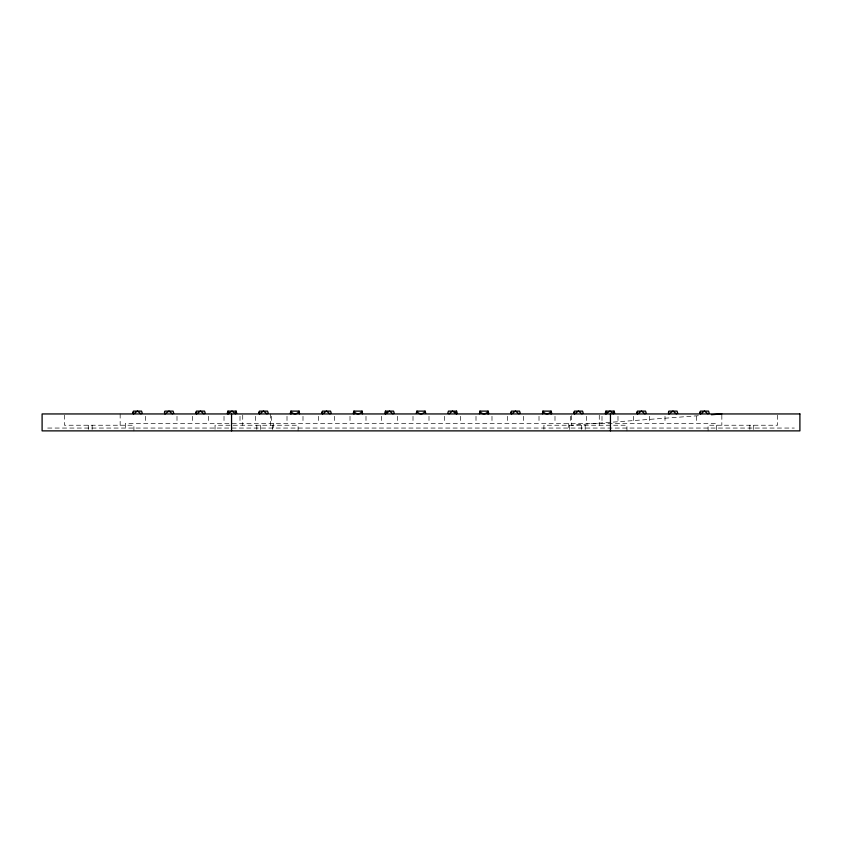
<?xml version="1.0" encoding="UTF-8"?>
<svg xmlns="http://www.w3.org/2000/svg" width="842" height="842" viewBox="0 0 842 842"><rect width="100%" height="100%" fill="white"/><g stroke="black" fill="none" stroke-linecap="round" stroke-linejoin="round"><path stroke-width="0.63" stroke-dasharray="4.21 3.16" d="M698.302 415.716L571.423 425.231L571.423 413.948M47.689 428.052L794.311 428.052M777.545 415.201L777.545 425.231L708.09 425.231L708.09 430.872M753.727 425.231L753.727 430.872M749.864 425.231L749.864 430.872M721.847 415.201L721.847 425.231M716.458 429.62L716.458 423.347L125.542 423.347L125.542 429.62M696.492 416.295L696.492 423.347M665.001 416.295L665.001 423.347M649.487 416.295L649.487 423.347M633.5 416.295L633.5 423.347M626.953 430.872L626.953 425.231L543.911 425.231L543.911 430.872M617.986 416.295L617.986 423.347M601.998 416.295L601.998 423.347M599.272 415.201L599.272 425.231M586.485 416.295L586.485 423.347M585.179 425.231L585.179 430.872M581.306 425.231L581.306 430.872M570.497 416.295L570.497 423.347M569.297 425.231L569.297 430.872M568.729 423.347L568.729 429.62M554.994 416.295L554.994 423.347M539.006 416.295L539.006 423.347M523.492 416.295L523.492 423.347M507.505 416.295L507.505 423.347M491.991 416.295L491.991 423.347M476.004 416.295L476.004 423.347M460.49 416.295L460.49 423.347M444.502 416.295L444.502 423.347M428.999 416.295L428.999 423.347M413.001 416.295L413.001 423.347M397.498 416.295L397.498 423.347M381.51 416.295L381.51 423.347M365.996 416.295L365.996 423.347M350.009 416.295L350.009 423.347M334.495 416.295L334.495 423.347M318.508 416.295L318.508 423.347M302.994 416.295L302.994 423.347M298.089 430.872L298.089 425.231L215.047 425.231L215.047 430.872M287.006 416.295L287.006 423.347M273.271 423.347L273.271 429.62M272.703 425.231L272.703 430.872M271.503 416.295L271.503 423.347M270.577 413.948L270.577 425.231M260.694 425.231L260.694 430.872M256.821 425.231L256.821 430.872M255.515 416.295L255.515 423.347M242.728 415.201L242.728 425.231M240.002 416.295L240.002 423.347M224.014 416.295L224.014 423.347M208.5 416.295L208.5 423.347M192.513 416.295L192.513 423.347M176.999 416.295L176.999 423.347M145.508 416.295L145.508 423.347M133.91 430.872L133.91 425.231L64.455 425.231L64.455 415.201M120.153 413.948L120.153 425.231M92.136 425.231L92.136 430.872M88.273 425.231L88.273 430.872"/><path stroke-width="1.26" d="M416.295 413.19L416.927 411.128L425.073 411.128L425.705 413.19M299.542 413.759L299.078 411.128L290.932 411.128L290.301 413.19L290.932 413.948M362.544 413.759L362.071 411.128L353.935 411.128L353.303 413.19L353.935 413.948M227.94 411.128L227.308 413.19L227.94 413.948L232.003 411.128L235.328 413.759L236.707 413.19L236.076 411.128L227.94 411.128L228.687 412.296M385.425 411.128L384.805 413.19L385.425 413.948L389.499 411.128L392.825 413.759L394.203 413.19L393.572 411.128L385.425 411.128L386.173 412.296M488.065 413.948L488.697 413.19L488.065 411.128L479.929 411.128L479.456 413.759M551.068 413.948L551.699 413.19L551.068 411.128L542.922 411.128L542.458 413.759M605.924 411.128L605.293 413.19L605.924 413.948L609.997 411.128L613.313 413.759L614.692 413.19L614.06 411.128L605.924 411.128L606.672 412.296M235.328 412.296L236.076 411.128M299.078 411.128C297.71 414.748 292.3 414.748 290.932 411.128M362.071 411.128C360.702 414.748 355.303 414.748 353.935 411.128M425.073 411.128C423.705 414.748 418.295 414.748 416.927 411.128M455.827 412.296L456.575 411.128L448.428 411.128L447.797 413.19L449.175 413.759L452.501 411.128L456.575 413.948L457.195 413.19L456.575 411.128M488.065 411.128C486.697 414.748 481.298 414.748 479.929 411.128M551.068 411.128C549.7 414.748 544.29 414.748 542.922 411.128M613.313 412.296L614.06 411.128M711.385 414.738L721.847 413.948M610.45 413.948L610.45 430.872M231.55 413.948L231.55 430.872M132.973 412.296L133.436 413.948L137.509 411.128L140.835 413.759L142.214 413.19L141.582 411.128L133.436 411.128L132.973 412.296M164.464 412.296L164.937 413.948L169.01 411.128L172.336 413.759L173.715 413.19L173.084 411.128L164.937 411.128L164.464 412.296M195.965 412.296L196.439 413.948L200.512 411.128L203.838 413.759L205.206 413.19L204.574 411.128L196.439 411.128L195.965 412.296M258.968 412.296L259.431 413.948L263.504 411.128L266.83 413.759L268.209 413.19L267.577 411.128L259.431 411.128L258.968 412.296M321.96 412.296L322.433 413.948L326.507 411.128L329.832 413.759L331.201 413.19L330.58 411.128L322.433 411.128L321.96 412.296M510.957 412.296L511.42 413.948L515.493 411.128L518.819 413.759L520.198 413.19L519.567 411.128L511.42 411.128L510.957 412.296M573.949 412.296L574.423 413.948L578.496 411.128L581.822 413.759L583.19 413.19L582.569 411.128L574.423 411.128L573.949 412.296M636.952 412.296L637.426 413.948L641.488 411.128L644.814 413.759L646.193 413.19L645.561 411.128L637.426 411.128L636.952 412.296M668.453 412.296L668.916 413.948L672.99 411.128L676.315 413.759L677.694 413.19L677.063 411.128L668.916 411.128L668.453 412.296M699.944 412.296L700.418 413.948L704.491 411.128L707.817 413.759L709.185 413.19L708.564 411.128L700.418 411.128L699.944 412.296M799.9 413.948L42.1 413.948L42.1 430.872L799.9 430.872L799.9 413.948"/></g></svg>
